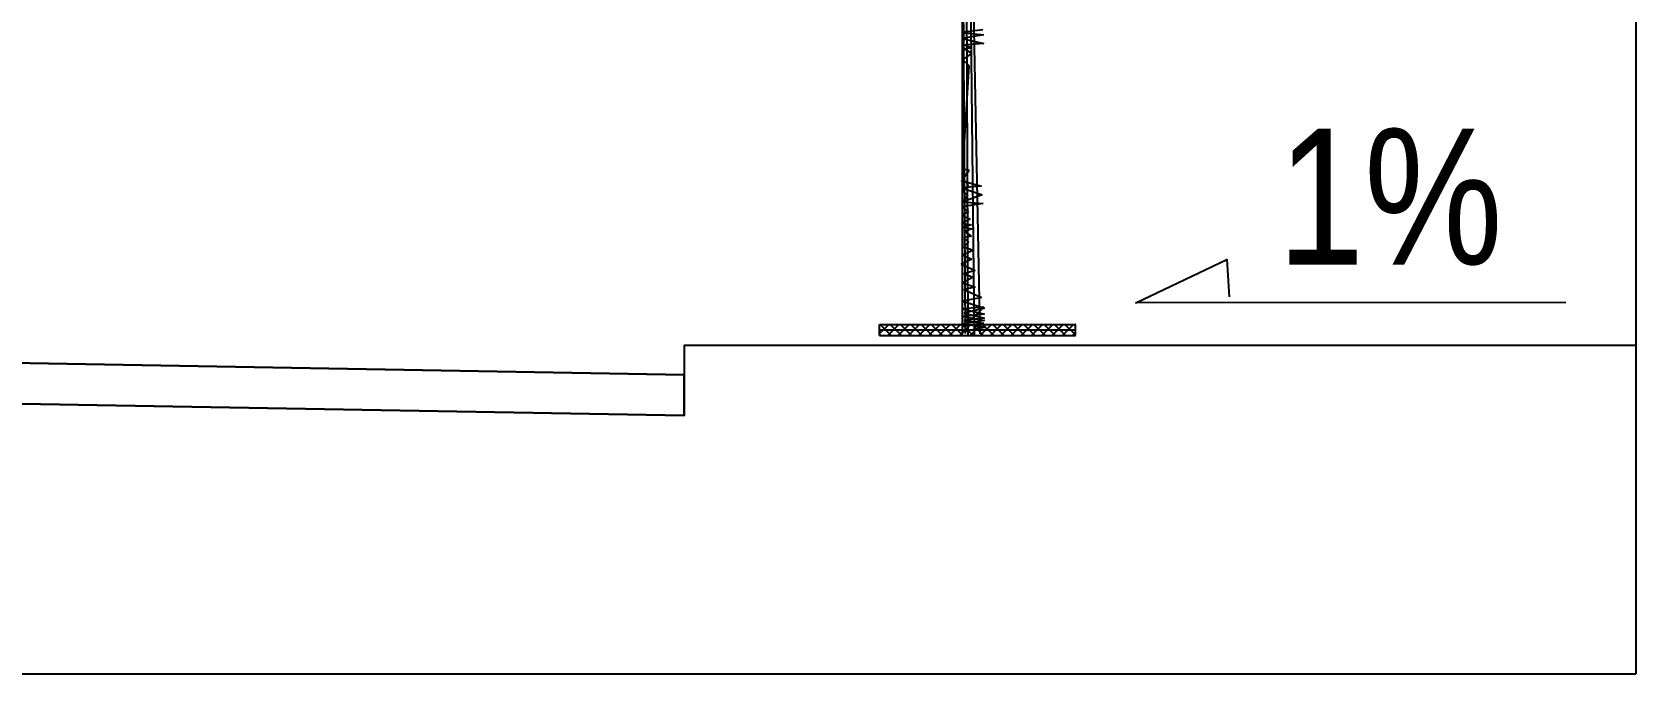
# Model space of a CAD drawing. Header units: millimetres. Extents: x 563079 to 571925, y 2063830 to 2067381.
# Drawn here: x 568930.37 to 568953.96, y 2063869.05 to 2063878.49 of the extents above; entities that cross this region are included whole.
import ezdxf

# ---------------------------------------------------------------- set-up
doc = ezdxf.new("R2010")
doc.units = ezdxf.units.MM
doc.header["$MEASUREMENT"] = 0
for name, color, linetype in [('1-CAY XANH', 7, 'Continuous'), ('DienHT', 1, 'Continuous'), ('Kich thuoc', 9, 'Continuous'), ('MATCATDUONG', 8, 'Continuous')]:
    doc.layers.add(name, color=color, linetype=linetype)
doc.styles.add('1', font='', dxfattribs={"height": 50})
doc.styles.get('1').set_extended_font_data('.VnArial NarrowH')

# ---------------------------------------------------------------- blocks, each defined once
blk = doc.blocks.new('ca')
at = {"layer": '1-CAY XANH', "color": 17}
for p, q in [((0.64, 64.95), (-0.64, 0.03)), ((0.31, 0.05), (0.64, 64.95)), ((0.4, 63.35), (-0.26, 0)), ((0.4, 62.41), (0.15, 0)), ((0.53, 38.49), (0.51, 0.03)), ((0.54, 19.74), (-0.9, 19.57)), ((-0.9, 19.57), (0.54, 19.35)), ((0.54, 19.35), (-0.9, 19.02)), ((-0.9, 19.02), (0.49, 18.91)), ((-0.84, 19.9), (0.54, 19.74)), ((-0.06, 18.74), (0.35, 18.91)), ((-0.11, 18.35), (0.4, 18.69)), ((0.48, 17.94), (-0.11, 18.35)), ((0.4, 18.69), (-0.06, 18.74)), ((0.05, 17.55), (0.48, 17.94)), ((0.48, 10.79), (0.05, 17.55)), ((0.05, 10.74), (0.48, 10.79)), ((0.48, 10.16), (0.05, 10.74)), ((0.53, 9.57), (-0.8, 9.13)), ((0.58, 10.05), (-0.75, 9.69)), ((-0.75, 9.69), (0.53, 9.57)), ((0.1, 9.77), (0.48, 10.16)), ((0.48, 9.35), (0.1, 9.77)), ((0.48, 8.66), (-0.85, 8.55)), ((-0.85, 8.55), (0.53, 8.33)), ((-0.8, 9.13), (0.48, 8.66)), ((0.15, 9.13), (0.48, 9.35)), ((0.48, 8.66), (0.15, 9.13)), ((0.53, 7.8), (-0.01, 7.53)), ((-0.01, 7.53), (0.53, 7.28)), ((0.53, 8.33), (0.1, 8.02)), ((0.1, 8.02), (0.53, 7.8)), ((0.48, 7), (-0.11, 6.89)), ((-0.11, 6.89), (0.35, 6.72)), ((0.53, 7.28), (-0.06, 7.17)), ((-0.06, 7.17), (0.48, 7)), ((0.35, 6.72), (-0.06, 6.42)), ((-0.06, 6.42), (0.4, 6.31)), ((0.4, 6.31), (0.1, 6.03)), ((0.4, 5.72), (-0.21, 5.5)), ((-0.21, 5.5), (0.48, 5.17)), ((0.1, 6.03), (0.4, 5.72)), ((0.58, 4.59), (-0.34, 4.17)), ((0.48, 5.17), (-0.11, 4.92)), ((-0.11, 4.92), (0.58, 4.59)), ((-0.34, 4.17), (0.4, 3.95)), ((0.48, 3.37), (-0.34, 3.09)), ((0.4, 3.95), (-0.21, 3.73)), ((-0.21, 3.73), (0.48, 3.37)), ((0.48, 2.18), (-0.95, 1.71)), ((0.4, 2.93), (-0.75, 2.4)), ((-0.75, 2.4), (0.48, 2.18)), ((-0.34, 3.09), (0.4, 2.93)), ((-0.95, 1.71), (0.4, 1.38)), ((0.48, 1.66), (-0.95, 1.33)), ((0.4, 1.38), (-0.95, 1.07)), ((-0.95, 1.33), (0.48, 1.16)), ((0.48, 1.16), (-0.95, 0.91)), ((-0.95, 1.07), (0.4, 0.91)), ((-0.9, 1.77), (0.48, 1.66)), ((0.4, 0.52), (-0.9, 1.77)), ((0.48, 0.69), (-1.03, 0.47)), ((-1.03, 0.47), (0.48, 0.17)), ((-0.95, 0.91), (0.48, 0.69)), ((0.4, 0.91), (-0.9, 0.74)), ((-0.9, 0.74), (0.4, 0.52))]:
    blk.add_line(p, q, dxfattribs=at)

msp = doc.modelspace()

# ---------------------------------------------------------------- hatches: boundary and pattern name
at = {"layer": 'MATCATDUONG', "linetype": 'Continuous', "extrusion": (3.31378e-12, 1.1371e-08, 1)}
h = msp.add_hatch(dxfattribs=at)
h.set_pattern_fill('ANSI37', color=256, scale=0.85379, style=0)
h.set_pattern_definition([(44.999999999, (367068.70791, 1242808.26412), (-0.07546507131, 0.075465071313), []), (134.999999999, (367068.70791, 1242808.26412), (-0.075465071313, -0.07546507131), [])])
h.paths.add_polyline_path([(568945.71439, 2063874.19044), (568942.83439, 2063874.19044), (568942.83439, 2063874.0227), (568945.71439, 2063874.0227)])
h = msp.add_hatch(dxfattribs=at)
h.set_pattern_fill('ANSI31', color=256, scale=0.683032, angle=135, style=0)
h.set_pattern_definition([(359.999999999, (770743.69147, 1242808.26411), (-1.5e-12, -0.085378981867), [])])
h.paths.add_polyline_path([(568942.83439, 2063874.19044), (568942.83439, 2063873.97444), (568945.71439, 2063873.97444), (568945.71439, 2063874.19044)])

# ---------------------------------------------------------------- linework, layer by layer
at = {"layer": 'Kich thuoc'}
for points in [[(568895.9593, 2063873.44898), (568917.9593, 2063873.83957), (568939.9593, 2063873.44898)], [(568895.9593, 2063872.84867), (568917.9593, 2063873.23926), (568939.9593, 2063872.84867)]]:
    msp.add_lwpolyline(points, dxfattribs=at)
at = {"layer": 'MATCATDUONG', "linetype": 'Continuous', "extrusion": (-3.31378e-12, 1.1371e-08, 1)}
msp.add_line((568953.9593, 2063893.04163, 0), (568953.9593, 2063874.04898), dxfattribs=at)
at = {"layer": 'MATCATDUONG', "linetype": 'Continuous', "extrusion": (3.31378e-12, 1.1371e-08, 1)}
for p, q in [((568942.83439, 2063874.19044, 0), (568945.71439, 2063874.19044, 0)), ((568942.83439, 2063874.02662), (568942.83439, 2063874.19044, 0)), ((568945.71439, 2063874.02662), (568945.71439, 2063874.19044, 0))]:
    msp.add_line(p, q, dxfattribs=at)
at = {"layer": 'MATCATDUONG', "linetype": 'Continuous'}
for points in [[(568952.92823, 2063874.51338), (568946.60339, 2063874.50509), (568947.94258, 2063875.14445), (568947.97796, 2063874.59334)], [(568953.9593, 2063874.04898), (568953.9593, 2063869.04898)], [(568953.9593, 2063873.88026), (568939.9593, 2063873.88026), (568939.9593, 2063872.84867), (568917.9593, 2063873.23926), (568895.9593, 2063872.84867), (568895.9593, 2063873.88026)], [(568895.9593, 2063872.84867), (568917.9593, 2063873.23926), (568939.9593, 2063872.84867), (568939.9593, 2063873.44898), (568917.9593, 2063873.83957), (568895.9593, 2063873.44898)], [(568881.9593, 2063869.04898), (568953.9593, 2063869.04898)]]:
    msp.add_lwpolyline(points, dxfattribs=at)

# ---------------------------------------------------------------- block references
at = {"layer": 'MATCATDUONG', "linetype": 'Continuous', "extrusion": (3.31378e-12, 1.1371e-08, 1), "xscale": -0.2249999999767169, "yscale": 0.2250000000931324, "zscale": 0.2250000000000003}
msp.add_blockref('ca', (568944.16602, 2063874.04297, 0.02347), dxfattribs=at)

# ---------------------------------------------------------------- texts
at = {"layer": 'DienHT', "linetype": 'Continuous', "ltscale": 15, "style": '1'}
msp.add_text('1%%%', height=2, rotation=0, dxfattribs=at).set_placement((568948.68875, 2063875.06988))

doc.saveas('drawing.dxf')
